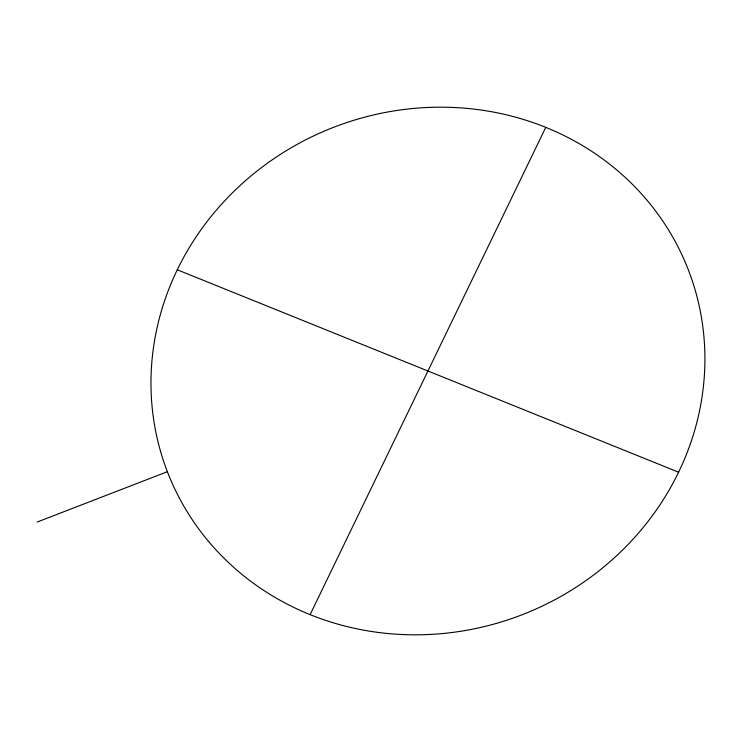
<?xml version="1.0" encoding="UTF-8"?>
<svg xmlns="http://www.w3.org/2000/svg" width="742" height="742" viewBox="0 0 742 742"><rect width="100%" height="100%" fill="white"/><g stroke="black" fill="none" stroke-linecap="round" stroke-linejoin="round"><path stroke-width="1.11" d="M310.11 614.645L545.769 127.355M37.1 522.071L167.377 471.708M177.282 269.782L678.605 472.218M379.004 632.536A279.354 261.314 -21.6 0 0 688.502 270.292A279.354 261.314 -21.6 0 0 216.321 210.171A279.354 261.314 -21.6 0 0 379.004 632.536"/></g></svg>
